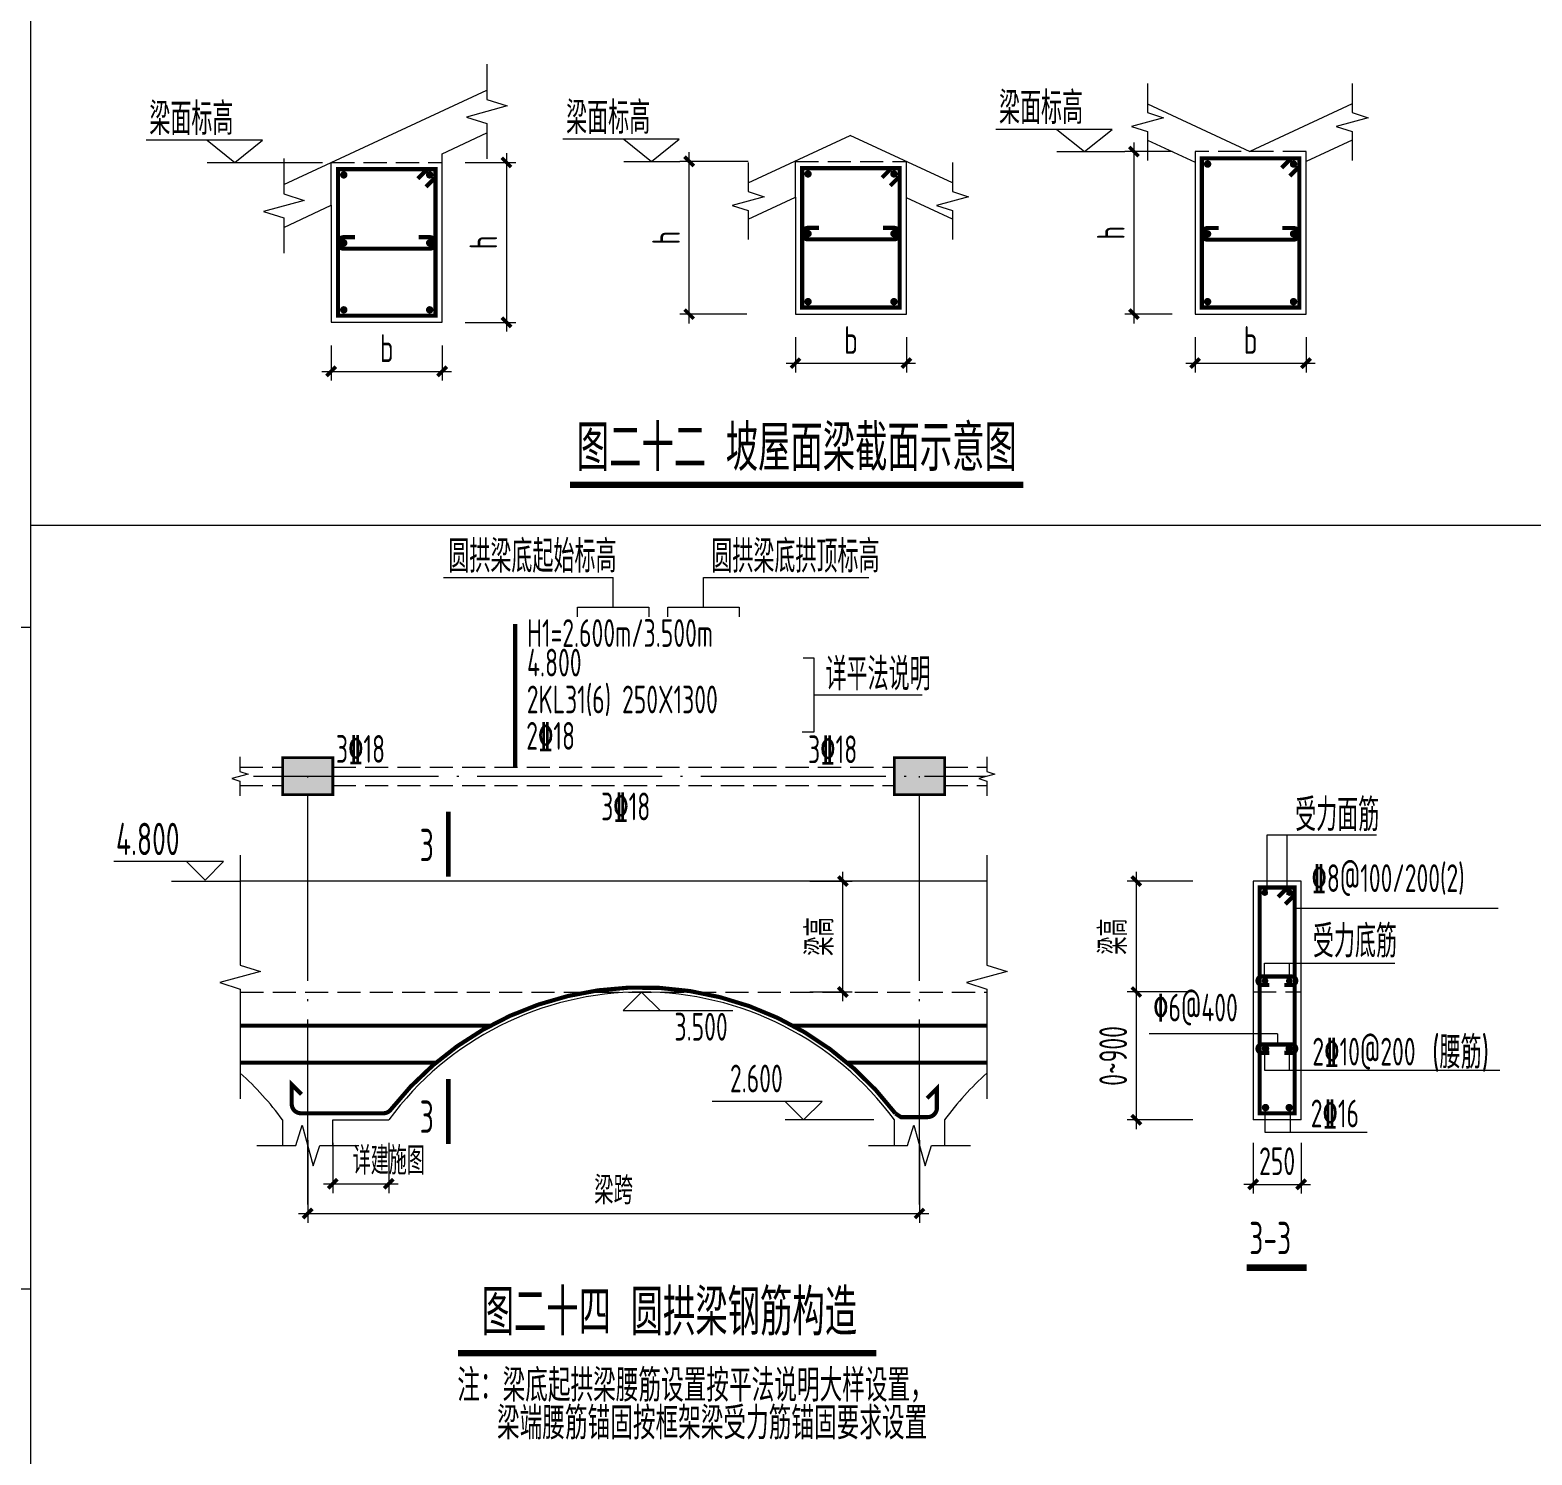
# Model space of a CAD drawing. Extents: x -129922 to 1190196, y -520662 to 139923.
# Drawn here: x -37508 to -21256, y -241199 to -225786 of the extents above; entities that cross this region are included whole.
import ezdxf
from ezdxf.enums import TextEntityAlignment as Align

# ---------------------------------------------------------------- set-up
doc = ezdxf.new("R2010")
doc.units = 0
doc.header["$LTSCALE"] = 1000
doc.header["$MEASUREMENT"] = 0
for name, pattern in [('DASH', [0.35, 0.25, -0.1]), ('DOTE', [2.42, 2, -0.2, 0.02, -0.2]), ('HIDDEN2', [4, 3, -1])]:
    doc.linetypes.add(name, pattern=pattern)
doc.layers.add('$AUDIT_BAD_LAYER3', color=7, linetype='Continuous')
for name, color, linetype, lineweight in [('S-基础-DIM', 3, 'Continuous', 20), ('S-基础-HATCH', 251, 'Continuous', 20), ('S-墙柱-COLU', 50, 'Continuous', 20), ('S-墙柱-REIN', 1, 'Continuous', 20), ('S-大样-实线', 2, 'Continuous', 20), ('S-大样-标高', 3, 'Continuous', 20), ('S-板-BEAM', 4, 'DASH', 20), ('S-轴网-轴线', 1, 'DOTE', 9), ('S-通用-TAB', 7, 'Continuous', 20), ('S-通用-TEXT', 7, 'Continuous', 20), ('S-通用-THIN', 7, 'Continuous', 20)]:
    doc.layers.add(name, color=color, linetype=linetype, lineweight=lineweight)
doc.styles.add('TSSD_Dimension', font='tssdeng.shx', dxfattribs={"width": 0.7, "bigfont": 'HZTXT.SHX'})
doc.styles.add('TSSD_Rein', font='tssdeng.shx', dxfattribs={"width": 0.7, "bigfont": 'hztxt.shx'})
doc.styles.add('TSSD_Rein_300(数字)', font='Tssdeng.shx', dxfattribs={"width": 0.65, "height": 300, "bigfont": 'hztxt.shx'})
doc.styles.add('TSSD_Rein_350（文字）', font='Tssdeng.shx', dxfattribs={"width": 0.65, "height": 350, "bigfont": 'hztxt.shx'})
doc.dimstyles.new('TSSD_20_100', dxfattribs={"dimtxt": 250, "dimasz": 100, "dimexe": 100, "dimexo": 250, "dimgap": 100, "dimtad": 1, "dimdec": 0, "dimlfac": 0.2, "dimzin": 0, "dimdsep": 46, "dimtxsty": 'TSSD_Dimension', "dimblk": 'ARCHTICK', "dimcen": 0, "dimdle": 100, "dimclrt": 7, "dimadec": 0, "dimazin": 0, "dimtfac": 1, "dimtdec": 0, "dimtix": 1, "dimtmove": 2, "dimatfit": 3, "dimfxl": 0, "dimtolj": 1, "dimtzin": 0, "dimarcsym": 0})

# ---------------------------------------------------------------- blocks, each defined once
blk = doc.blocks.new('_ArchTick')
at = {"color": 0, "linetype": 'ByBlock', "const_width": 0.4}
blk.add_lwpolyline([(-0.5, -0.5), (0.5, 0.5)], dxfattribs=at)
blk = doc.blocks.new('*D1057')
at = {"layer": '$AUDIT_BAD_LAYER3', "color": 0, "lineweight": -2, "transparency": 16777216}
for p, q in [((143414, 29966), (143414, 29073)), ((150034, 29966), (150034, 29073)), ((143314, 29173), (150134, 29173))]:
    blk.add_line(p, q, dxfattribs=at)
at = {"layer": 'Defpoints', "color": 0, "transparency": 16777216}
for p in [(143414, 30216), (150034, 30216), (150034, 29173)]:
    blk.add_point(p, dxfattribs=at)
at = {"layer": '$AUDIT_BAD_LAYER3', "color": 0, "lineweight": -2, "transparency": 16777216, "xscale": 100, "yscale": 100, "zscale": 100, "rotation": 180}
blk.add_blockref('_ArchTick', (143414, 29173), dxfattribs=at)
at = {"layer": '$AUDIT_BAD_LAYER3', "color": 0, "lineweight": -2, "transparency": 16777216, "xscale": 100, "yscale": 100, "zscale": 100}
blk.add_blockref('_ArchTick', (150034, 29173), dxfattribs=at)
at = {"layer": '$AUDIT_BAD_LAYER3', "color": 7, "transparency": 16777216, "insert": (146724, 29423), "char_height": 300, "attachment_point": 5, "style": 'TSSD_Dimension'}
blk.add_mtext('\\A1;梁跨', dxfattribs=at)
blk = doc.blocks.new('*D1058')
at = {"layer": '$AUDIT_BAD_LAYER3', "color": 0, "lineweight": -2, "transparency": 16777216}
for p, q in [((152380, 32869), (152380, 31469)), ((152991, 32769), (152280, 32769)), ((152991, 31569), (152280, 31569))]:
    blk.add_line(p, q, dxfattribs=at)
at = {"layer": 'Defpoints', "color": 0, "transparency": 16777216}
for p in [(153241, 32769), (152380, 31569), (153241, 31569)]:
    blk.add_point(p, dxfattribs=at)
at = {"layer": '$AUDIT_BAD_LAYER3', "color": 0, "lineweight": -2, "transparency": 16777216, "xscale": 100, "yscale": 100, "zscale": 100}
for p, rotation in [((152380, 32769), 90), ((152380, 31569), 270)]:
    blk.add_blockref('_ArchTick', p, dxfattribs=dict(at, rotation=rotation))
at = {"layer": '$AUDIT_BAD_LAYER3', "color": 7, "transparency": 16777216, "insert": (152130, 32169), "char_height": 300, "attachment_point": 5, "rotation": 90, "style": 'TSSD_Rein_300(数字)'}
blk.add_mtext('\\A1;梁高', dxfattribs=at)
blk = doc.blocks.new('*D1059')
at = {"layer": '$AUDIT_BAD_LAYER3', "color": 0, "lineweight": -2, "transparency": 16777216}
for p, q in [((149205, 31469), (149205, 32869)), ((148846, 32769), (149305, 32769)), ((148846, 31569), (149305, 31569))]:
    blk.add_line(p, q, dxfattribs=at)
at = {"layer": 'Defpoints', "color": 0, "transparency": 16777216}
for p in [(148596, 32769), (149205, 32769), (148596, 31569)]:
    blk.add_point(p, dxfattribs=at)
at = {"layer": '$AUDIT_BAD_LAYER3', "color": 0, "lineweight": -2, "transparency": 16777216, "xscale": 100, "yscale": 100, "zscale": 100}
for p, rotation in [((149205, 32769), 90), ((149205, 31569), 270)]:
    blk.add_blockref('_ArchTick', p, dxfattribs=dict(at, rotation=rotation))
at = {"layer": '$AUDIT_BAD_LAYER3', "color": 7, "transparency": 16777216, "insert": (148955, 32169), "char_height": 300, "attachment_point": 5, "rotation": 90, "style": 'TSSD_Dimension'}
blk.add_mtext('\\A1;梁高', dxfattribs=at)
blk = doc.blocks.new('*D1060')
at = {"layer": '$AUDIT_BAD_LAYER3', "color": 0, "lineweight": -2, "transparency": 16777216}
for p, q in [((152991, 31569), (152280, 31569)), ((152380, 31669), (152380, 30086)), ((152990, 30186), (152280, 30186))]:
    blk.add_line(p, q, dxfattribs=at)
at = {"layer": 'Defpoints', "color": 0, "transparency": 16777216}
for p in [(153241, 31569), (152380, 30186), (153240, 30186)]:
    blk.add_point(p, dxfattribs=at)
at = {"layer": '$AUDIT_BAD_LAYER3', "color": 0, "lineweight": -2, "transparency": 16777216, "xscale": 100, "yscale": 100, "zscale": 100}
for p, rotation in [((152380, 31569), 90), ((152380, 30186), 270)]:
    blk.add_blockref('_ArchTick', p, dxfattribs=dict(at, rotation=rotation))
at = {"layer": '$AUDIT_BAD_LAYER3', "color": 7, "transparency": 16777216, "insert": (152130, 30877), "char_height": 300, "attachment_point": 5, "rotation": 90, "style": 'TSSD_Rein_300(数字)'}
blk.add_mtext('\\A1;0~900', dxfattribs=at)
blk = doc.blocks.new('*D1061')
at = {"layer": '$AUDIT_BAD_LAYER3', "color": 0, "lineweight": -2, "transparency": 16777216}
for p, q in [((153645, 29936), (153645, 29388)), ((154164, 29936), (154164, 29388)), ((153645, 29488), (153545, 29488)), ((153645, 29488), (154164, 29488)), ((154164, 29488), (154264, 29488))]:
    blk.add_line(p, q, dxfattribs=at)
at = {"layer": 'Defpoints', "color": 0, "transparency": 16777216}
for p in [(153645, 30186), (154164, 30186), (154164, 29488)]:
    blk.add_point(p, dxfattribs=at)
at = {"layer": '$AUDIT_BAD_LAYER3', "color": 0, "lineweight": -2, "transparency": 16777216, "xscale": 100, "yscale": 100, "zscale": 100}
blk.add_blockref('_ArchTick', (153645, 29488), dxfattribs=at)
at = {"layer": '$AUDIT_BAD_LAYER3', "color": 0, "lineweight": -2, "transparency": 16777216, "xscale": 100, "yscale": 100, "zscale": 100, "rotation": 180}
blk.add_blockref('_ArchTick', (154164, 29488), dxfattribs=at)
at = {"layer": '$AUDIT_BAD_LAYER3', "color": 7, "transparency": 16777216, "insert": (153904, 29738), "char_height": 300, "attachment_point": 5, "style": 'TSSD_Rein_300(数字)'}
blk.add_mtext('\\A1;250', dxfattribs=at)
blk = doc.blocks.new('*D1062')
at = {"layer": '$AUDIT_BAD_LAYER3', "color": 0, "lineweight": -2, "transparency": 16777216}
for p, q in [((143685, 29936), (143685, 29394)), ((144291, 29936), (144291, 29394)), ((143585, 29494), (144391, 29494))]:
    blk.add_line(p, q, dxfattribs=at)
at = {"layer": 'Defpoints', "color": 0, "transparency": 16777216}
for p in [(143685, 30186), (144291, 30186), (144291, 29494)]:
    blk.add_point(p, dxfattribs=at)
at = {"layer": '$AUDIT_BAD_LAYER3', "color": 0, "lineweight": -2, "transparency": 16777216, "xscale": 100, "yscale": 100, "zscale": 100, "rotation": 180}
blk.add_blockref('_ArchTick', (143685, 29494), dxfattribs=at)
at = {"layer": '$AUDIT_BAD_LAYER3', "color": 0, "lineweight": -2, "transparency": 16777216, "xscale": 100, "yscale": 100, "zscale": 100}
blk.add_blockref('_ArchTick', (144291, 29494), dxfattribs=at)
at = {"layer": '$AUDIT_BAD_LAYER3', "color": 7, "transparency": 16777216, "insert": (144291, 29744), "char_height": 300, "attachment_point": 5, "style": 'TSSD_Rein_300(数字)'}
blk.add_mtext('\\A1;详建施图', dxfattribs=at)
blk = doc.blocks.new('*D1051')
at = {"layer": '$AUDIT_BAD_LAYER3', "color": 0, "lineweight": -2, "transparency": 16777216}
for p, q in [((147847, 38389), (147847, 40241)), ((148484, 40141), (147747, 40141)), ((148472, 38489), (147747, 38489))]:
    blk.add_line(p, q, dxfattribs=at)
at = {"layer": 'Defpoints', "color": 0, "transparency": 16777216}
for p in [(147847, 40141), (148734, 40141), (148722, 38489)]:
    blk.add_point(p, dxfattribs=at)
at = {"layer": '$AUDIT_BAD_LAYER3', "color": 0, "lineweight": -2, "transparency": 16777216, "xscale": 100, "yscale": 100, "zscale": 100}
for p, rotation in [((147847, 40141), 90), ((147847, 38489), 270)]:
    blk.add_blockref('_ArchTick', p, dxfattribs=dict(at, rotation=rotation))
at = {"layer": '$AUDIT_BAD_LAYER3', "color": 7, "transparency": 16777216, "insert": (147597, 39315), "char_height": 300, "attachment_point": 5, "rotation": 90, "style": 'TSSD_Dimension'}
blk.add_mtext('\\A1;h', dxfattribs=at)
blk = doc.blocks.new('*D1052')
at = {"layer": '$AUDIT_BAD_LAYER3', "color": 0, "lineweight": -2, "transparency": 16777216}
for p, q in [((143974, 38150), (143974, 37770)), ((145174, 38150), (145174, 37770)), ((143874, 37870), (145274, 37870))]:
    blk.add_line(p, q, dxfattribs=at)
at = {"layer": 'Defpoints', "color": 0, "transparency": 16777216}
for p in [(143974, 38400), (145174, 38400), (145174, 37870)]:
    blk.add_point(p, dxfattribs=at)
at = {"layer": '$AUDIT_BAD_LAYER3', "color": 0, "lineweight": -2, "transparency": 16777216, "xscale": 100, "yscale": 100, "zscale": 100, "rotation": 180}
blk.add_blockref('_ArchTick', (143974, 37870), dxfattribs=at)
at = {"layer": '$AUDIT_BAD_LAYER3', "color": 0, "lineweight": -2, "transparency": 16777216, "xscale": 100, "yscale": 100, "zscale": 100}
blk.add_blockref('_ArchTick', (145174, 37870), dxfattribs=at)
at = {"layer": '$AUDIT_BAD_LAYER3', "color": 7, "transparency": 16777216, "insert": (144574, 38120), "char_height": 300, "attachment_point": 5, "style": 'TSSD_Dimension'}
blk.add_mtext('\\A1;b', dxfattribs=at)
blk = doc.blocks.new('*D1053')
at = {"layer": '$AUDIT_BAD_LAYER3', "color": 0, "lineweight": -2, "transparency": 16777216}
for p, q in [((148998, 38239), (148998, 37859)), ((150198, 38239), (150198, 37859)), ((148898, 37959), (150298, 37959))]:
    blk.add_line(p, q, dxfattribs=at)
at = {"layer": 'Defpoints', "color": 0, "transparency": 16777216}
for p in [(148998, 38489), (150198, 38489), (150198, 37959)]:
    blk.add_point(p, dxfattribs=at)
at = {"layer": '$AUDIT_BAD_LAYER3', "color": 0, "lineweight": -2, "transparency": 16777216, "xscale": 100, "yscale": 100, "zscale": 100, "rotation": 180}
blk.add_blockref('_ArchTick', (148998, 37959), dxfattribs=at)
at = {"layer": '$AUDIT_BAD_LAYER3', "color": 0, "lineweight": -2, "transparency": 16777216, "xscale": 100, "yscale": 100, "zscale": 100}
blk.add_blockref('_ArchTick', (150198, 37959), dxfattribs=at)
at = {"layer": '$AUDIT_BAD_LAYER3', "color": 7, "transparency": 16777216, "insert": (149598, 38209), "char_height": 300, "attachment_point": 5, "style": 'TSSD_Dimension'}
blk.add_mtext('\\A1;b', dxfattribs=at)
blk = doc.blocks.new('*D1054')
at = {"layer": '$AUDIT_BAD_LAYER3', "color": 0, "lineweight": -2, "transparency": 16777216}
for p, q in [((153322, 38239), (153322, 37859)), ((154522, 38239), (154522, 37859)), ((153222, 37959), (154622, 37959))]:
    blk.add_line(p, q, dxfattribs=at)
at = {"layer": 'Defpoints', "color": 0, "transparency": 16777216}
for p in [(153322, 38489), (154522, 38489), (154522, 37959)]:
    blk.add_point(p, dxfattribs=at)
at = {"layer": '$AUDIT_BAD_LAYER3', "color": 0, "lineweight": -2, "transparency": 16777216, "xscale": 100, "yscale": 100, "zscale": 100, "rotation": 180}
blk.add_blockref('_ArchTick', (153322, 37959), dxfattribs=at)
at = {"layer": '$AUDIT_BAD_LAYER3', "color": 0, "lineweight": -2, "transparency": 16777216, "xscale": 100, "yscale": 100, "zscale": 100}
blk.add_blockref('_ArchTick', (154522, 37959), dxfattribs=at)
at = {"layer": '$AUDIT_BAD_LAYER3', "color": 7, "transparency": 16777216, "insert": (153922, 38209), "char_height": 300, "attachment_point": 5, "style": 'TSSD_Dimension'}
blk.add_mtext('\\A1;b', dxfattribs=at)
blk = doc.blocks.new('*D1055')
at = {"layer": '$AUDIT_BAD_LAYER3', "color": 0, "lineweight": -2, "transparency": 16777216}
for p, q in [((152660, 40347), (152660, 38389)), ((153072, 40247), (152560, 40247)), ((153072, 38489), (152560, 38489))]:
    blk.add_line(p, q, dxfattribs=at)
at = {"layer": 'Defpoints', "color": 0, "transparency": 16777216}
for p in [(153322, 40247), (152660, 38489), (153322, 38489)]:
    blk.add_point(p, dxfattribs=at)
at = {"layer": '$AUDIT_BAD_LAYER3', "color": 0, "lineweight": -2, "transparency": 16777216, "xscale": 100, "yscale": 100, "zscale": 100}
for p, rotation in [((152660, 40247), 90), ((152660, 38489), 270)]:
    blk.add_blockref('_ArchTick', p, dxfattribs=dict(at, rotation=rotation))
at = {"layer": '$AUDIT_BAD_LAYER3', "color": 7, "transparency": 16777216, "insert": (152410, 39368), "char_height": 300, "attachment_point": 5, "rotation": 90, "style": 'TSSD_Dimension'}
blk.add_mtext('\\A1;h', dxfattribs=at)
blk = doc.blocks.new('*D1056')
at = {"layer": '$AUDIT_BAD_LAYER3', "color": 0, "lineweight": -2, "transparency": 16777216}
for p, q in [((145870, 40230), (145870, 38300)), ((145424, 40130), (145970, 40130)), ((145424, 38400), (145970, 38400))]:
    blk.add_line(p, q, dxfattribs=at)
at = {"layer": 'Defpoints', "color": 0, "transparency": 16777216}
for p in [(145174, 40130), (145174, 38400), (145870, 38400)]:
    blk.add_point(p, dxfattribs=at)
at = {"layer": '$AUDIT_BAD_LAYER3', "color": 0, "lineweight": -2, "transparency": 16777216, "xscale": 100, "yscale": 100, "zscale": 100}
for p, rotation in [((145870, 40130), 90), ((145870, 38400), 270)]:
    blk.add_blockref('_ArchTick', p, dxfattribs=dict(at, rotation=rotation))
at = {"layer": '$AUDIT_BAD_LAYER3', "color": 7, "transparency": 16777216, "insert": (145620, 39265), "char_height": 300, "attachment_point": 5, "rotation": 90, "style": 'TSSD_Dimension'}
blk.add_mtext('\\A1;h', dxfattribs=at)
blk = doc.blocks.new('图24')
at = {"layer": 'S-基础-HATCH'}
for points in [[(143141.9, 34102.4), (143141.9, 33702.8), (143685.4, 33702.8), (143685.4, 34102.4)], [(149762.4, 34102.4), (149762.4, 33702.8), (150305.9, 33702.8), (150305.9, 34102.4)]]:
    blk.add_hatch(color=256, dxfattribs=at).paths.add_polyline_path(points)
at = {"layer": 'Defpoints', "color": 0, "linetype": 'ByBlock'}
for p in [(143685.4, 30113.6), (144291.5, 30186)]:
    blk.add_point(p, dxfattribs=at)
at = {"layer": 'S-墙柱-COLU', "const_width": 30}
for points in [[(143141.9, 34102.4), (143685.4, 34102.4), (143685.4, 33702.8), (143141.9, 33702.8)], [(149762.4, 34102.4), (150305.9, 34102.4), (150305.9, 33702.8), (149762.4, 33702.8)]]:
    blk.add_lwpolyline(points, close=True, dxfattribs=at)
at = {"layer": 'S-墙柱-REIN', "const_width": 45}
for points in [[(153915.4, 32597.6), (154016.4, 32698.6), (154094.2, 32698.6), (154094.2, 30256), (153714.8, 30256), (153714.8, 32698.6), (154094.2, 32698.6), (154094.2, 32620.9), (153993.2, 32519.9)], [(142684.8, 31204.3), (145388.5, 31204.3)], [(150763, 31204.3), (148665.4, 31204.3)], [(142684.8, 30804.3), (144801.9, 30804.3)], [(150763, 30804.3), (149252, 30804.3)]]:
    blk.add_lwpolyline(points, dxfattribs=at)
at = {"layer": 'S-墙柱-REIN'}
for points, const_width in [([(153752.3, 32643.6, 1), (153787.3, 32643.6, 1)], 35), ([(153752.3, 32643.6, 1), (153787.3, 32643.6, 1)], 35), ([(154021.7, 32643.6, 1), (154056.7, 32643.6, 1)], 35), ([(154021.7, 32643.6, 1), (154056.7, 32643.6, 1)], 35), ([(153755.7, 31688.6, 1), (153790.7, 31688.6, 1)], 35), ([(154017.7, 31688.6, 1), (154052.7, 31688.6, 1)], 35), ([(153758.3, 30956.6, 1), (153798.3, 30956.6, 1)], 40), ([(154014.4, 30956.6, 1), (154054.4, 30956.6, 1)], 40), ([(153758.3, 30318.3, 1), (153798.3, 30318.3, 1)], 40), ([(154014.4, 30318.3, 1), (154054.4, 30318.3, 1)], 40)]:
    blk.add_lwpolyline(points, format="xyb", close=True, dxfattribs=dict(at, const_width=const_width))
at = {"layer": 'S-墙柱-REIN', "ltscale": 800, "const_width": 45}
for points in [[(153821, 31644.7), (153737, 31644.7, -1), (153737, 31735.7), (154065.2, 31735.7, -1), (154065.2, 31644.7), (153981.2, 31644.7)], [(153821, 30910.6), (153737, 30910.6, -1), (153737, 31001.6), (154065.2, 31001.6, -1), (154065.2, 30910.6), (153981.2, 30910.6)]]:
    blk.add_lwpolyline(points, format="xyb", dxfattribs=at)
at = {"layer": 'S-墙柱-REIN'}
blk.add_lwpolyline([(143346.9, 30461, 45, 45, 0), (143240.8, 30567.1, 45, 45, 0), (143240.8, 30357, 45, 45, 0.4142136), (143340.8, 30257, 45, 45, 0), (144233, 30257, 45, 45, 0.2307076), (144311.8, 30295.4, 45, 45, -0.4919782), (149773.5, 30254.6, 45, 45, 0), (149833.3, 30215.6, 45, 45, 0), (150122.4, 30215.6, 45, 45, 0.4142136), (150222.4, 30315.6, 45, 45, 0), (150222.4, 30525.7, 45, 45, 0), (150116.3, 30419.6, 0, 0, 0)], format="xyseb", dxfattribs=at)
at = {"layer": 'S-大样-实线'}
for p, q in [((150763, 32768.6), (142684.8, 32768.6)), ((153644.8, 32768.6), (153644.8, 31568.6)), ((154164.2, 32768.6), (153644.8, 32768.6)), ((154164.2, 31568.6), (154164.2, 32768.6)), ((153644.8, 31568.6), (153644.8, 30186)), ((154164.2, 30186), (154164.2, 31568.6)), ((143141.9, 30186), (143141.9, 29907.1)), ((143685.4, 30186), (144291.5, 30186)), ((143685.4, 29907.1), (143685.4, 30186)), ((149762.4, 29907.1), (149762.4, 30186)), ((150305.9, 30186), (150305.9, 29907.1)), ((154164.2, 30186), (153644.8, 30186))]:
    blk.add_line(p, q, dxfattribs=at)
for centre, start, end in [((147026.9, 28171.4), 36.37059, 143.62941), ((140406.5, 28171.4), 36.37059, 47.88346), ((153041.4, 28171.4), 132.11654, 143.62941)]:
    blk.add_arc(centre, 3397.2, start, end, dxfattribs=at)
at = {"layer": 'S-大样-标高'}
for p, q in [((142104, 32978.8), (141315.6, 32978.8)), ((141941.6, 32768.6), (142684.8, 32768.6)), ((147226.9, 31368.6), (148015.4, 31368.6)), ((148580, 30386), (147791.6, 30386)), ((149541.6, 30186), (148580.7, 30186))]:
    blk.add_line(p, q, dxfattribs=at)
for points in [[(142104, 32978.8), (142304, 32778.8), (142504, 32978.8)], [(147226.9, 31368.6), (147026.9, 31568.6), (146826.9, 31368.6)], [(148580, 30386), (148780, 30186), (148980, 30386)]]:
    blk.add_lwpolyline(points, close=True, dxfattribs=at)
at = {"layer": 'S-板-BEAM'}
for p, q in [((142680.1, 34002.4), (143141.9, 34002.4)), ((143685.4, 34002.4), (149762.4, 34002.4)), ((150305.9, 34002.4), (150763, 34002.4)), ((142680.1, 33802.8), (143141.9, 33802.8)), ((143685.4, 33802.8), (149762.4, 33802.8)), ((150305.9, 33802.8), (150763, 33802.8)), ((142684.8, 31568.6), (150763, 31568.6)), ((153644.8, 31569.5), (154164.2, 31569.5))]:
    blk.add_line(p, q, dxfattribs=at)
at = {"layer": 'S-轴网-轴线', "lineweight": 13}
for p, q in [((142829.1, 33902.8), (150754.3, 33902.8)), ((143413.7, 29269.7), (143413.7, 33902.8)), ((150034.2, 29269.7), (150034.2, 33902.8))]:
    blk.add_line(p, q, dxfattribs=at)
at = {"layer": 'S-通用-TEXT'}
for p, q in [((144881.6, 36052.6), (146719.5, 36052.6)), ((146719.5, 35730.6), (146719.5, 36052.6)), ((147697.3, 36052.6), (149486.8, 36052.6)), ((147697.3, 35730.6), (147697.3, 36052.6)), ((146334.6, 35730.6), (147104.4, 35730.6)), ((146334.6, 35626.7), (146334.6, 35730.6)), ((147104.4, 35730.6), (147104.4, 35626.7)), ((147312.4, 35626.7), (147312.4, 35730.6)), ((147312.4, 35730.6), (148082.2, 35730.6)), ((148082.2, 35730.6), (148082.2, 35626.7)), ((148775.2, 35183.9), (148890.1, 35183.9)), ((148890.1, 35183.9), (148890.1, 34380.2)), ((148890.1, 34782.1), (150061.5, 34782.1)), ((148890.1, 34380.2), (148764.7, 34380.2)), ((153794.8, 33268.6), (154977.9, 33268.6)), ((153794.8, 32618.6), (153794.8, 33268.6)), ((154014.2, 32618.6), (154014.2, 33268.6)), ((156297.1, 32472.1), (154094.2, 32472.1)), ((153767.9, 31881.1), (155179, 31881.1)), ((153767.9, 31729.6), (153767.9, 31881.1)), ((154039.2, 31729.6), (154039.2, 31881.1)), ((153906.6, 31117.1), (152519.2, 31117.1)), ((153906.6, 31117.1), (153906.6, 31001.6)), ((153767.9, 30917.6), (153767.9, 30724.7)), ((154034.3, 30942.6), (154034.3, 30724.7)), ((153767.9, 30724.7), (156315.4, 30724.7)), ((153771.3, 30331), (153771.3, 30051.1)), ((154044.4, 30331), (154044.4, 30051.1)), ((153771.3, 30051.1), (154877.3, 30051.1))]:
    blk.add_line(p, q, dxfattribs=at)
at = {"layer": 'S-通用-TEXT', "const_width": 46.7}
blk.add_lwpolyline([(145659.9, 35547.8), (145659.9, 34002.4)], dxfattribs=at)
at = {"layer": 'S-通用-TEXT', "color": 3, "const_width": 70}
for points in [[(153575.2, 28587), (154224.4, 28587)], [(145039.1, 27663), (149567.4, 27663)]]:
    blk.add_lwpolyline(points, dxfattribs=at)
at = {"layer": 'S-通用-THIN'}
for points in [[(142680.1, 34114.2), (142680.1, 33954.5), (142768, 33926.5), (142592.2, 33878.6), (142680.1, 33850.7), (142680.1, 33690.9)], [(150763, 34114.2), (150763, 33954.5), (150850.9, 33926.5), (150675.2, 33878.6), (150763, 33850.7), (150763, 33690.9)], [(142684.8, 33048.6), (142684.8, 31860), (142904.8, 31790), (142464.8, 31670), (142684.8, 31600), (142684.8, 30411.4)], [(150763, 33048.6), (150763, 31860), (150983, 31790), (150543, 31670), (150763, 31600), (150763, 30411.4)], [(142861.9, 29907.1), (143283.7, 29907.1), (143353.7, 30127.1), (143473.7, 29687.1), (143543.7, 29907.1), (143965.4, 29907.1)], [(149482.4, 29907.1), (149904.2, 29907.1), (149974.2, 30127.1), (150094.2, 29687.1), (150164.2, 29907.1), (150585.9, 29907.1)]]:
    blk.add_lwpolyline(points, dxfattribs=at)
at = {"layer": 'S-通用-THIN', "const_width": 50}
for points in [[(144937, 33520.1), (144937, 32817.6)], [(144937, 30627.4), (144937, 29924.9)]]:
    blk.add_lwpolyline(points, dxfattribs=at)
at = {"layer": 'S-大样-标高', "color": 7, "style": 'TSSD_Rein_350（文字）', "width": 0.65}
blk.add_text('4.800', height=350, rotation=360, dxfattribs=at).set_placement((142027.3, 33049.1), align=Align.RIGHT)
at = {"layer": 'S-通用-TEXT'}
for s, height, style, width, p in [('圆拱梁底起始标高', 350, 'TSSD_Rein_350（文字）', 0.65, (144935.6, 36105.4)), ('圆拱梁底拱顶标高', 350, 'TSSD_Rein_350（文字）', 0.65, (147781.3, 36105.4)), ('H1=2.600m/3.500m', 300, 'TSSD_Rein_300(数字)', 0.65, (145788.3, 35301.5)), ('4.800', 300, 'TSSD_Rein_300(数字)', 0.65, (145787.5, 34981.7)), ('详平法说明', 350, 'TSSD_Rein_350（文字）', 0.65, (149016.9, 34831.3)), ('2KL31(6) 250X1300', 300, 'TSSD_Rein_300(数字)', 0.65, (145784.7, 34582.9)), ('2\x8418', 300, 'TSSD_Rein_300(数字)', 0.65, (145778.5, 34189.3)), ('3\x8418', 300, 'TSSD_Rein_300(数字)', 0.65, (143719.3, 34048)), ('3\x8418', 300, 'TSSD_Rein_300(数字)', 0.65, (148828.5, 34043.7)), ('3\x8418', 300, 'TSSD_Rein_300(数字)', 0.65, (146589.3, 33425.5)), ('受力面筋', 350, 'TSSD_Rein_350（文字）', 0.65, (154099.5, 33309)), ('受力底筋', 350, 'TSSD_Rein_350（文字）', 0.65, (154291.5, 31941.7)), ('2\x8410@200', 300, 'TSSD_Rein_300(数字)', 0.65, (154285.2, 30773.6)), ('(腰筋)', 350, 'TSSD_Rein_350（文字）', 0.65, (155580.8, 30739.6)), ('2\x8416', 300, 'TSSD_Rein_300(数字)', 0.65, (154267.5, 30104.9)), ('注：梁底起拱梁腰筋设置按平法说明大样设置，', 350, 'TSSD_Rein', 0.7, (145032.9, 27137.6)), ('梁端腰筋锚固按框架梁受力筋锚固要求设置', 350, 'TSSD_Rein', 0.7, (145462.7, 26729.6))]:
    blk.add_text(s, height=height, rotation=0, dxfattribs=dict(at, style=style, width=width)).set_placement(p)
at = {"layer": 'S-通用-TEXT', "style": 'TSSD_Rein_300(数字)', "width": 0.65}
for s, p in [('\x848@100/200(2)', (154274.8, 32560.5)), ('\x826@400', (152561.4, 31159.9))]:
    blk.add_text(s, height=300, rotation=0, dxfattribs=at).set_placement(p, align=Align.BOTTOM_LEFT)
for s, p in [('3.500', (147958.6, 31042.8)), ('2.600', (148554.5, 30483.2))]:
    blk.add_text(s, height=300, rotation=0, dxfattribs=at).set_placement(p, align=Align.RIGHT)
at = {"layer": 'S-通用-TEXT', "color": 0}
for s, height, style, width, p in [('3-3', 350, 'TSSD_Rein_350（文字）', 0.65, (153602.4, 28731.9)), ('图二十四 圆拱梁钢筋构造', 500, 'TSSD_Rein', 0.7, (145296, 27853.4))]:
    blk.add_text(s, height=height, rotation=0, dxfattribs=dict(at, style=style, width=width)).set_placement(p)
at = {"layer": 'S-通用-THIN', "style": 'TSSD_Rein_350（文字）', "width": 0.65}
for p in [(144702.4, 33159.3), (144702.4, 30220.3)]:
    blk.add_text('3', height=350, rotation=0, dxfattribs=at).set_placement(p, align=Align.MIDDLE)
at = {"layer": 'S-基础-DIM'}
for base, p1, p2, angle, text, override, picture, middle in [((149205.4, 32768.6), (148596.4, 31568.6), (148596.4, 32768.6), 90, '梁高', {"dimtxt": 350}, '*D1059', (148955.4, 32168.6)), ((152380, 31568.6), (153241.1, 32768.6), (153241.1, 31568.6), 90, '梁高', {"dimtxsty": 'TSSD_Rein_300(数字)'}, '*D1058', (152130, 32168.6)), ((152380, 30186), (153241.1, 31568.6), (153239.6, 30186), 90, '0~900', {"dimtxsty": 'TSSD_Rein_300(数字)'}, '*D1060', (152130, 30877.3)), ((154164.2, 29488), (153644.8, 30186), (154164.2, 30186), 0, '250', {"dimtxsty": 'TSSD_Rein_300(数字)'}, '*D1061', (153904.5, 29738))]:
    dim = blk.add_linear_dim(base=base, p1=p1, p2=p2, angle=angle, text=text, dimstyle='TSSD_20_100', override=override, dxfattribs=at)
    dim.commit()
    dim.dimension.update_dxf_attribs({"geometry": picture, "text_midpoint": middle})
dim = blk.add_linear_dim(base=(150034.2, 29173.4), p1=(143413.7, 30215.6), p2=(150034.2, 30215.6), angle=0, text='梁跨', dimstyle='TSSD_20_100', dxfattribs=at)
dim.commit()
dim.dimension.update_dxf_attribs({"geometry": '*D1057', "text_midpoint": (146723.9, 29423.4)})
dim = blk.add_linear_dim(base=(144291.5, 29493.5), p1=(143685.4, 30186), p2=(144291.5, 30186), text='详建施图', dimstyle='TSSD_20_100', override={"dimtxsty": 'TSSD_Rein_300(数字)'}, dxfattribs=at)
dim.commit()
dim.dimension.update_dxf_attribs({"geometry": '*D1062', "text_midpoint": (144291.5, 29743.5), "dimtype": 128})
blk = doc.blocks.new('图22')
at = {"layer": 'Defpoints', "color": 0, "linetype": 'ByBlock'}
for p in [(145175.3, 40130.2), (145175.3, 38400.4)]:
    blk.add_point(p, dxfattribs=at)
at = {"layer": 'S-墙柱-REIN', "const_width": 45}
for points in [[(154257.8, 40071.7), (154361, 40174.9), (154449.4, 40174.9), (154449.4, 38561.3), (153394.5, 38561.3), (153394.5, 40174.9), (154449.4, 40174.9), (154449.4, 40086.5), (154346.2, 39983.3)], [(144910.3, 39954.6), (145013.5, 40057.7), (145101.9, 40057.7), (145101.9, 38472.9), (144046.9, 38472.9), (144046.9, 40057.7), (145101.9, 40057.7), (145101.9, 39969.4), (144998.7, 39866.2)], [(149934.1, 39965.1), (150037.4, 40068.3), (150125.7, 40068.3), (150125.7, 38561.3), (149070.7, 38561.3), (149070.7, 40068.3), (150125.7, 40068.3), (150125.7, 39980), (150022.5, 39876.7)]]:
    blk.add_lwpolyline(points, dxfattribs=at)
at = {"layer": 'S-墙柱-REIN', "const_width": 40}
for points in [[(153437, 40112.4, 1), (153477, 40112.4, 1)], [(154366.9, 40112.4, 1), (154406.9, 40112.4, 1)], [(144089.4, 39995.2, 1), (144129.4, 39995.2, 1)], [(145019.4, 39995.2, 1), (145059.4, 39995.2, 1)], [(149113.2, 40005.8, 1), (149153.2, 40005.8, 1)], [(150043.2, 40005.8, 1), (150083.2, 40005.8, 1)], [(149113.2, 39360, 1), (149153.2, 39360, 1)], [(150043.2, 39360, 1), (150083.2, 39360, 1)], [(153437, 39357.4, 1), (153477, 39357.4, 1)], [(154366.9, 39357.4, 1), (154406.9, 39357.4, 1)], [(144089.4, 39259.2, 1), (144129.4, 39259.2, 1)], [(145019.4, 39259.2, 1), (145059.4, 39259.2, 1)], [(144089.4, 38535.4, 1), (144129.4, 38535.4, 1)], [(145019.4, 38535.4, 1), (145059.4, 38535.4, 1)], [(149113.2, 38623.8, 1), (149153.2, 38623.8, 1)], [(150043.2, 38623.8, 1), (150083.2, 38623.8, 1)], [(153437, 38623.8, 1), (153477, 38623.8, 1)], [(154366.9, 38623.8, 1), (154406.9, 38623.8, 1)]]:
    blk.add_lwpolyline(points, format="xyb", close=True, dxfattribs=at)
at = {"layer": 'S-墙柱-REIN', "const_width": 45}
for points in [[(144229.4, 39321.7), (144109.4, 39321.7, 1), (144109.4, 39196.7), (145039.4, 39196.7, 1), (145039.4, 39321.7), (144919.4, 39321.7)], [(149253.2, 39422.5), (149133.2, 39422.5, 1), (149133.2, 39297.5), (150063.2, 39297.5, 1), (150063.2, 39422.5), (149943.2, 39422.5)], [(153577, 39419.9), (153457, 39419.9, 1), (153457, 39294.9), (154386.9, 39294.9, 1), (154386.9, 39419.9), (154266.9, 39419.9)]]:
    blk.add_lwpolyline(points, format="xyb", dxfattribs=at)
at = {"layer": 'S-大样-实线'}
for p, q in [((143460.5, 39891.5), (145658, 40912.4)), ((152808.1, 40763.2), (153914.7, 40249.1)), ((155021.3, 40763.2), (153914.7, 40249.1)), ((145174.4, 40223.9), (145658, 40448.6)), ((148484.3, 39908.8), (149590.9, 40422.9)), ((150697.5, 39908.8), (149590.9, 40422.9)), ((152808.1, 40370.5), (153322, 40131.8)), ((155021.3, 40370.5), (154522, 40138.5)), ((145174.4, 38400.4), (145174.4, 40223.9)), ((153322, 40131.8), (153322, 38488.8)), ((154521.9, 38488.8), (154521.9, 40138.5)), ((143460.5, 39427.7), (143974.4, 39666.4)), ((143974.4, 39666.4), (143974.4, 38400.4)), ((148484.3, 39516.1), (148998.2, 39754.8)), ((148998.2, 39754.8), (148998.2, 38488.8)), ((150697.5, 39516.1), (150198.2, 39748.1)), ((150198.2, 38488.8), (150198.2, 39748.1)), ((143974.4, 38400.4), (145174.4, 38400.4)), ((148998.2, 38488.8), (150198.2, 38488.8)), ((153322, 38488.8), (154521.9, 38488.8))]:
    blk.add_line(p, q, dxfattribs=at)
at = {"layer": 'S-大样-实线', "linetype": 'HIDDEN2'}
for p, q in [((153322, 40247.4), (153322, 38488.8)), ((154521.9, 38488.8), (154521.9, 40247.4))]:
    blk.add_line(p, q, dxfattribs=at)
at = {"layer": 'S-大样-实线', "linetype": 'HIDDEN2', "ltscale": 0.5}
for p, q in [((143974.4, 39666.4), (143974.4, 40130.2)), ((150198.2, 39748.1), (150198.2, 40140.8))]:
    blk.add_line(p, q, dxfattribs=at)
at = {"layer": 'S-大样-实线', "linetype": 'HIDDEN2', "ltscale": 0.2}
blk.add_line((148998.2, 39748.1), (148998.2, 40140.8), dxfattribs=at)
at = {"layer": 'S-大样-标高'}
for p, q in [((151823.9, 40247.4), (152560.2, 40247.4)), ((142629.8, 40130.2), (143878.3, 40130.2)), ((147139.7, 40140.8), (147746.7, 40140.8))]:
    blk.add_line(p, q, dxfattribs=at)
for points in [[(151823.9, 40487.4), (152123.9, 40247.4), (152423.9, 40487.4), (151164.3, 40487.4)], [(142629.8, 40370.2), (142929.8, 40130.2), (143229.8, 40370.2), (141970.2, 40370.2)], [(147139.7, 40380.8), (147439.7, 40140.8), (147739.7, 40380.8), (146480.2, 40380.8)]]:
    blk.add_lwpolyline(points, dxfattribs=at)
at = {"layer": 'S-板-BEAM'}
for p, q in [((154521.9, 40247.4), (153322, 40247.4)), ((143974.4, 40130.2), (145174.4, 40130.2)), ((148998.2, 40140.8), (150198.2, 40140.8))]:
    blk.add_line(p, q, dxfattribs=at)
at = {"layer": 'S-通用-TEXT', "color": 3, "const_width": 70}
blk.add_lwpolyline([(146556.1, 36643.5), (151463.3, 36643.5)], dxfattribs=at)
at = {"layer": 'S-通用-THIN'}
for points in [[(145658, 41192.4), (145658, 40810.5), (145878, 40740.5), (145438, 40620.5), (145658, 40550.5), (145658, 40168.6)], [(152808.1, 40983.1), (152808.1, 40668.9), (152980.9, 40613.9), (152635.3, 40519.7), (152808.1, 40464.7), (152808.1, 40150.6)], [(155021.3, 40983.1), (155021.3, 40668.9), (155194.1, 40613.9), (154848.5, 40519.7), (155021.3, 40464.7), (155021.3, 40150.6)], [(143460.5, 40171.5), (143460.5, 39789.6), (143680.5, 39719.6), (143240.5, 39599.6), (143460.5, 39529.6), (143460.5, 39147.7)], [(148484.3, 40128.7), (148484.3, 39814.5), (148657.1, 39759.6), (148311.6, 39665.3), (148484.3, 39610.3), (148484.3, 39296.2)], [(150697.5, 40128.7), (150697.5, 39814.5), (150870.3, 39759.6), (150524.7, 39665.3), (150697.5, 39610.3), (150697.5, 39296.2)]]:
    blk.add_lwpolyline(points, dxfattribs=at)
at = {"layer": 'S-大样-标高', "color": 7, "style": 'TSSD_Rein_350（文字）', "width": 0.65}
for p in [(142005.6, 40426.8), (146515.6, 40437.3), (151199.7, 40543.9)]:
    blk.add_text('梁面标高', height=350, rotation=0, dxfattribs=at).set_placement(p)
at = {"layer": 'S-通用-TEXT', "color": 0, "style": 'TSSD_Rein', "width": 0.7}
blk.add_text('图二十二 坡屋面梁截面示意图', height=500, rotation=0, dxfattribs=at).set_placement((146630.3, 36791.8))
at = {"layer": 'S-基础-DIM'}
for base, p1, p2, angle, picture, middle in [((152660.2, 38488.8), (153322, 40247.4), (153322, 38488.8), 90, '*D1055', (152410.2, 39368.1)), ((145869.7, 38400.4), (145174.4, 40130.2), (145174.4, 38400.4), 90, '*D1056', (145619.7, 39265.3)), ((147846.7, 40140.8), (148721.9, 38488.8), (148733.7, 40140.8), 270, '*D1051', (147596.7, 39314.8))]:
    dim = blk.add_linear_dim(base=base, p1=p1, p2=p2, angle=angle, text='h', dimstyle='TSSD_20_100', override={"dimtxt": 350}, dxfattribs=at)
    dim.commit()
    dim.dimension.update_dxf_attribs({"geometry": picture, "text_midpoint": middle})
for base, p1, p2, picture, middle in [((145174.4, 37870.3), (143974.4, 38400.4), (145174.4, 38400.4), '*D1052', (144574.4, 38120.3)), ((150198.2, 37958.7), (148998.2, 38488.8), (150198.2, 38488.8), '*D1053', (149598.2, 38208.7)), ((154521.9, 37958.7), (153321.9, 38488.8), (154521.9, 38488.8), '*D1054', (153921.9, 38208.7))]:
    dim = blk.add_linear_dim(base=base, p1=p1, p2=p2, text='b', dimstyle='TSSD_20_100', override={"dimtxt": 350}, dxfattribs=at)
    dim.commit()
    dim.dimension.update_dxf_attribs({"geometry": picture, "text_midpoint": middle})

msp = doc.modelspace()

# ---------------------------------------------------------------- linework, layer by layer
at = {"layer": 'S-通用-TAB'}
for p, q in [((-37498.6, -249510.4), (-37498.6, -192110.4)), ((-37498.6, -231141.9), (-20998.6, -231141.9)), ((-45257.1, -232246.7), (-37498.6, -232246.7)), ((-44919.3, -239404.2), (-37498.6, -239404.2))]:
    msp.add_line(p, q, dxfattribs=at)

# ---------------------------------------------------------------- block references
at = {"layer": 'S-通用-TEXT'}
for name, p in [('图22', (-178223, -267348.3)), ('图24', (-177917.5, -267760.5))]:
    msp.add_blockref(name, p, dxfattribs=at)

doc.saveas('drawing.dxf')
